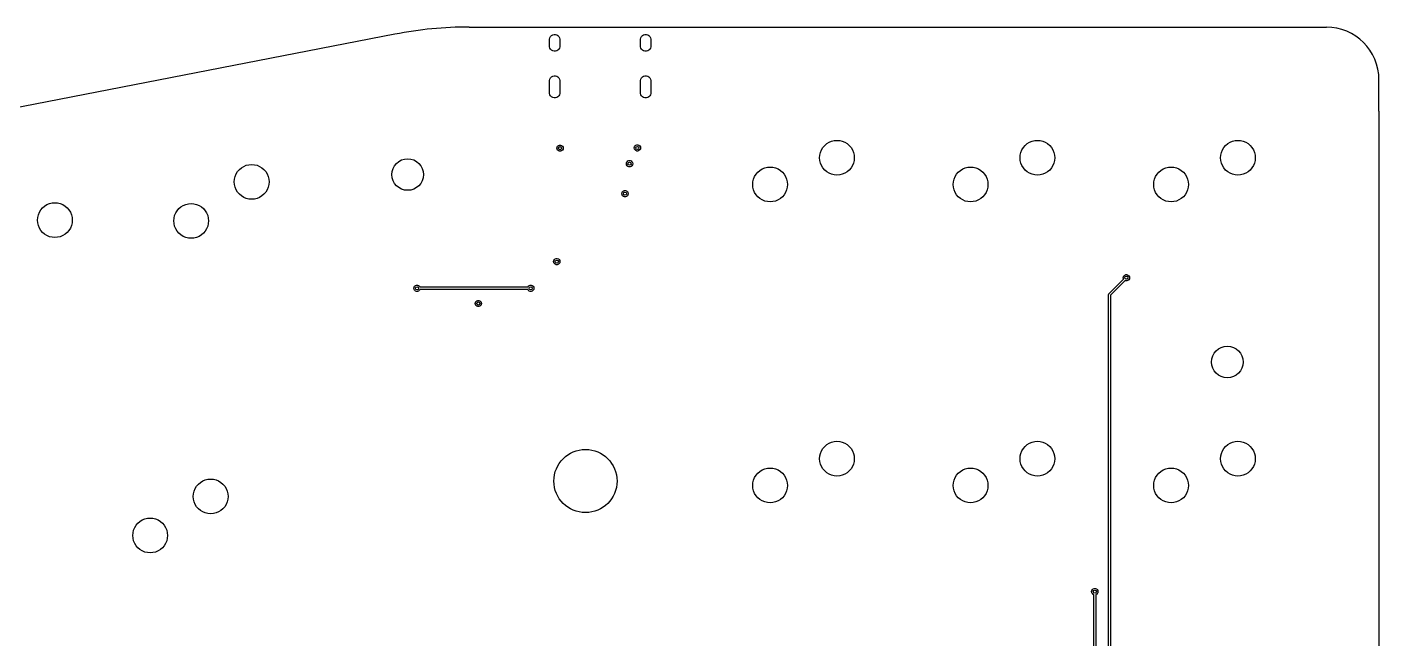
# Model space of a CAD drawing. Extents: x 101 to 518, y -308 to -134.
# Drawn here: x 389.7 to 518.2, y -191.8 to -133.7 of the extents above; entities that cross this region are included whole.
import ezdxf

# ---------------------------------------------------------------- set-up
doc = ezdxf.new("R2010")
doc.units = 0
doc.layers.add('BLACK', color=7, linetype='CONTINUOUS')

msp = doc.modelspace()

# ---------------------------------------------------------------- linework, layer by layer
at = {"layer": 'BLACK', "linetype": 'CONTINUOUS'}
for p, q in [((424.711961, -134.376322), (268.442894, -164.75692)), ((431.773007, -133.696311), (513.20974, -133.696311)), ((439.38974, -134.896311), (439.394018, -134.831048)), ((439.394018, -134.831048), (439.4278, -134.704969)), ((439.4278, -134.704969), (439.493063, -134.59193)), ((439.493063, -134.59193), (439.585359, -134.499634)), ((439.585359, -134.499634), (439.698398, -134.434371)), ((439.698398, -134.434371), (439.824477, -134.400589)), ((439.824477, -134.400589), (439.955003, -134.400589)), ((439.955003, -134.400589), (440.081082, -134.434371)), ((440.081082, -134.434371), (440.194121, -134.499634)), ((440.194121, -134.499634), (440.286417, -134.59193)), ((440.286417, -134.59193), (440.35168, -134.704969)), ((440.35168, -134.704969), (440.385462, -134.831048)), ((440.385462, -134.831048), (440.38974, -134.896311)), ((448.02974, -134.896311), (448.034018, -134.831048)), ((448.034018, -134.831048), (448.0678, -134.704969)), ((448.0678, -134.704969), (448.133063, -134.59193)), ((448.133063, -134.59193), (448.225359, -134.499634)), ((448.225359, -134.499634), (448.338398, -134.434371)), ((448.338398, -134.434371), (448.464477, -134.400589)), ((448.464477, -134.400589), (448.595003, -134.400589)), ((448.595003, -134.400589), (448.721082, -134.434371)), ((448.721082, -134.434371), (448.834121, -134.499634)), ((448.834121, -134.499634), (448.926417, -134.59193)), ((448.926417, -134.59193), (448.99168, -134.704969)), ((448.99168, -134.704969), (449.025462, -134.831048)), ((449.025462, -134.831048), (449.02974, -134.896311)), ((439.38974, -135.496311), (439.38974, -134.896311)), ((439.394018, -135.561574), (439.38974, -135.496311)), ((439.4278, -135.687653), (439.394018, -135.561574)), ((439.493063, -135.800692), (439.4278, -135.687653)), ((439.585359, -135.892988), (439.493063, -135.800692)), ((439.698398, -135.958251), (439.585359, -135.892988)), ((439.824477, -135.992033), (439.698398, -135.958251)), ((439.955003, -135.992033), (439.824477, -135.992033)), ((440.081082, -135.958251), (439.955003, -135.992033)), ((440.194121, -135.892988), (440.081082, -135.958251)), ((440.286417, -135.800692), (440.194121, -135.892988)), ((440.35168, -135.687653), (440.286417, -135.800692)), ((440.385462, -135.561574), (440.35168, -135.687653)), ((440.38974, -135.496311), (440.385462, -135.561574)), ((440.38974, -134.896311), (440.38974, -135.496311)), ((448.02974, -135.496311), (448.02974, -134.896311)), ((448.034018, -135.561574), (448.02974, -135.496311)), ((448.0678, -135.687653), (448.034018, -135.561574)), ((448.133063, -135.800692), (448.0678, -135.687653)), ((448.225359, -135.892988), (448.133063, -135.800692)), ((448.338398, -135.958251), (448.225359, -135.892988)), ((448.464477, -135.992033), (448.338398, -135.958251)), ((448.595003, -135.992033), (448.464477, -135.992033)), ((448.721082, -135.958251), (448.595003, -135.992033)), ((448.834121, -135.892988), (448.721082, -135.958251)), ((448.926417, -135.800692), (448.834121, -135.892988)), ((448.99168, -135.687653), (448.926417, -135.800692)), ((449.025462, -135.561574), (448.99168, -135.687653)), ((449.02974, -135.496311), (449.025462, -135.561574)), ((449.02974, -134.896311), (449.02974, -135.496311)), ((439.394018, -138.761048), (439.4278, -138.634969)), ((439.4278, -138.634969), (439.493063, -138.52193)), ((439.493063, -138.52193), (439.585359, -138.429634)), ((439.585359, -138.429634), (439.698398, -138.364371)), ((439.698398, -138.364371), (439.824477, -138.330589)), ((439.824477, -138.330589), (439.955003, -138.330589)), ((439.955003, -138.330589), (440.081082, -138.364371)), ((440.081082, -138.364371), (440.194121, -138.429634)), ((440.194121, -138.429634), (440.286417, -138.52193)), ((440.286417, -138.52193), (440.35168, -138.634969)), ((440.35168, -138.634969), (440.385462, -138.761048)), ((448.034018, -138.761048), (448.0678, -138.634969)), ((448.0678, -138.634969), (448.133063, -138.52193)), ((448.133063, -138.52193), (448.225359, -138.429634)), ((448.225359, -138.429634), (448.338398, -138.364371)), ((448.338398, -138.364371), (448.464477, -138.330589)), ((448.464477, -138.330589), (448.595003, -138.330589)), ((448.595003, -138.330589), (448.721082, -138.364371)), ((448.721082, -138.364371), (448.834121, -138.429634)), ((448.834121, -138.429634), (448.926417, -138.52193)), ((448.926417, -138.52193), (448.99168, -138.634969)), ((448.99168, -138.634969), (449.025462, -138.761048)), ((518.20974, -141.696311), (518.20974, -138.696311)), ((439.38974, -138.826311), (439.394018, -138.761048)), ((439.38974, -139.926311), (439.38974, -138.826311)), ((439.394018, -139.991574), (439.38974, -139.926311)), ((439.4278, -140.117653), (439.394018, -139.991574)), ((440.385462, -139.991574), (440.35168, -140.117653)), ((440.385462, -138.761048), (440.38974, -138.826311)), ((440.38974, -139.926311), (440.385462, -139.991574)), ((440.38974, -138.826311), (440.38974, -139.926311)), ((448.02974, -138.826311), (448.034018, -138.761048)), ((448.02974, -139.926311), (448.02974, -138.826311)), ((448.034018, -139.991574), (448.02974, -139.926311)), ((448.0678, -140.117653), (448.034018, -139.991574)), ((449.025462, -139.991574), (448.99168, -140.117653)), ((449.025462, -138.761048), (449.02974, -138.826311)), ((449.02974, -139.926311), (449.025462, -139.991574)), ((449.02974, -138.826311), (449.02974, -139.926311)), ((439.493063, -140.230692), (439.4278, -140.117653)), ((439.585359, -140.322988), (439.493063, -140.230692)), ((439.698398, -140.388251), (439.585359, -140.322988)), ((439.824477, -140.422033), (439.698398, -140.388251)), ((439.955003, -140.422033), (439.824477, -140.422033)), ((440.081082, -140.388251), (439.955003, -140.422033)), ((440.194121, -140.322988), (440.081082, -140.388251)), ((440.286417, -140.230692), (440.194121, -140.322988)), ((440.35168, -140.117653), (440.286417, -140.230692)), ((448.133063, -140.230692), (448.0678, -140.117653)), ((448.225359, -140.322988), (448.133063, -140.230692)), ((448.338398, -140.388251), (448.225359, -140.322988)), ((448.464477, -140.422033), (448.338398, -140.388251)), ((448.595003, -140.422033), (448.464477, -140.422033)), ((448.721082, -140.388251), (448.595003, -140.422033)), ((448.834121, -140.322988), (448.721082, -140.388251)), ((448.926417, -140.230692), (448.834121, -140.322988)), ((448.99168, -140.117653), (448.926417, -140.230692)), ((518.20974, -141.696311), (518.20974, -265.496311)), ((440.09724, -145.196311), (440.115332, -145.093705)), ((440.115332, -145.093705), (440.167427, -145.003475)), ((440.167427, -145.003475), (440.24724, -144.936503)), ((440.24724, -144.936503), (440.345146, -144.900869)), ((440.345146, -144.900869), (440.449334, -144.900869)), ((440.449334, -144.900869), (440.54724, -144.936503)), ((440.54724, -144.936503), (440.627053, -145.003475)), ((440.627053, -145.003475), (440.679148, -145.093705)), ((440.679148, -145.093705), (440.69724, -145.196311)), ((447.44724, -145.171311), (447.465332, -145.068705)), ((447.465332, -145.068705), (447.517427, -144.978475)), ((447.517427, -144.978475), (447.59724, -144.911503)), ((447.59724, -144.911503), (447.695146, -144.875869)), ((447.695146, -144.875869), (447.799334, -144.875869)), ((447.799334, -144.875869), (447.89724, -144.911503)), ((447.89724, -144.911503), (447.977053, -144.978475)), ((447.977053, -144.978475), (448.029148, -145.068705)), ((448.029148, -145.068705), (448.04724, -145.171311)), ((465.237487, -145.352469), (465.37277, -145.131707)), ((465.37277, -145.131707), (465.540922, -144.934827)), ((465.540922, -144.934827), (465.737802, -144.766675)), ((465.737802, -144.766675), (465.958564, -144.631392)), ((465.958564, -144.631392), (466.19777, -144.53231)), ((466.19777, -144.53231), (466.449531, -144.471867)), ((466.449531, -144.471867), (466.707648, -144.451553)), ((466.707648, -144.451553), (466.965765, -144.471867)), ((466.965765, -144.471867), (467.217526, -144.53231)), ((467.217526, -144.53231), (467.456732, -144.631392)), ((467.456732, -144.631392), (467.677494, -144.766675)), ((467.677494, -144.766675), (467.874374, -144.934827)), ((467.874374, -144.934827), (468.042526, -145.131707)), ((468.042526, -145.131707), (468.177809, -145.352469)), ((484.287487, -145.352469), (484.42277, -145.131707)), ((484.42277, -145.131707), (484.590922, -144.934827)), ((484.590922, -144.934827), (484.787802, -144.766675)), ((484.787802, -144.766675), (485.008564, -144.631392)), ((485.008564, -144.631392), (485.24777, -144.53231)), ((485.24777, -144.53231), (485.499531, -144.471867)), ((485.499531, -144.471867), (485.757648, -144.451553)), ((485.757648, -144.451553), (486.015765, -144.471867)), ((486.015765, -144.471867), (486.267526, -144.53231)), ((486.267526, -144.53231), (486.506732, -144.631392)), ((486.506732, -144.631392), (486.727494, -144.766675)), ((486.727494, -144.766675), (486.924374, -144.934827)), ((486.924374, -144.934827), (487.092526, -145.131707)), ((487.092526, -145.131707), (487.227809, -145.352469)), ((503.337487, -145.352469), (503.47277, -145.131707)), ((503.47277, -145.131707), (503.640922, -144.934827)), ((503.640922, -144.934827), (503.837802, -144.766675)), ((503.837802, -144.766675), (504.058564, -144.631392)), ((504.058564, -144.631392), (504.29777, -144.53231)), ((504.29777, -144.53231), (504.549531, -144.471867)), ((504.549531, -144.471867), (504.807648, -144.451553)), ((504.807648, -144.451553), (505.065765, -144.471867)), ((505.065765, -144.471867), (505.317526, -144.53231)), ((505.317526, -144.53231), (505.556732, -144.631392)), ((505.556732, -144.631392), (505.777494, -144.766675)), ((505.777494, -144.766675), (505.974374, -144.934827)), ((505.974374, -144.934827), (506.142526, -145.131707)), ((506.142526, -145.131707), (506.277809, -145.352469)), ((440.115332, -145.298917), (440.09724, -145.196311)), ((440.167427, -145.389147), (440.115332, -145.298917)), ((440.24724, -145.456119), (440.167427, -145.389147)), ((440.345146, -145.491753), (440.24724, -145.456119)), ((440.449334, -145.491753), (440.345146, -145.491753)), ((440.54724, -145.456119), (440.449334, -145.491753)), ((440.627053, -145.389147), (440.54724, -145.456119)), ((440.679148, -145.298917), (440.627053, -145.389147)), ((440.69724, -145.196311), (440.679148, -145.298917)), ((446.767427, -146.478475), (446.84724, -146.411503)), ((446.84724, -146.411503), (446.945146, -146.375869)), ((446.945146, -146.375869), (447.049334, -146.375869)), ((447.049334, -146.375869), (447.14724, -146.411503)), ((447.14724, -146.411503), (447.227053, -146.478475)), ((447.465332, -145.273917), (447.44724, -145.171311)), ((447.517427, -145.364147), (447.465332, -145.273917)), ((447.59724, -145.431119), (447.517427, -145.364147)), ((447.695146, -145.466753), (447.59724, -145.431119)), ((447.799334, -145.466753), (447.695146, -145.466753)), ((447.89724, -145.431119), (447.799334, -145.466753)), ((447.977053, -145.364147), (447.89724, -145.431119)), ((448.029148, -145.273917), (447.977053, -145.364147)), ((448.04724, -145.171311), (448.029148, -145.273917)), ((465.057648, -146.101553), (465.077962, -145.843436)), ((465.077962, -146.35967), (465.057648, -146.101553)), ((465.077962, -145.843436), (465.138405, -145.591675)), ((465.138405, -146.611431), (465.077962, -146.35967)), ((465.138405, -145.591675), (465.237487, -145.352469)), ((468.177809, -145.352469), (468.276891, -145.591675)), ((468.276891, -145.591675), (468.337334, -145.843436)), ((468.337334, -146.35967), (468.276891, -146.611431)), ((468.337334, -145.843436), (468.357648, -146.101553)), ((468.357648, -146.101553), (468.337334, -146.35967)), ((484.107648, -146.101553), (484.127962, -145.843436)), ((484.127962, -146.35967), (484.107648, -146.101553)), ((484.127962, -145.843436), (484.188405, -145.591675)), ((484.188405, -146.611431), (484.127962, -146.35967)), ((484.188405, -145.591675), (484.287487, -145.352469)), ((487.227809, -145.352469), (487.326891, -145.591675)), ((487.326891, -145.591675), (487.387334, -145.843436)), ((487.387334, -146.35967), (487.326891, -146.611431)), ((487.387334, -145.843436), (487.407648, -146.101553)), ((487.407648, -146.101553), (487.387334, -146.35967)), ((503.157648, -146.101553), (503.177962, -145.843436)), ((503.177962, -146.35967), (503.157648, -146.101553)), ((503.177962, -145.843436), (503.238405, -145.591675)), ((503.238405, -146.611431), (503.177962, -146.35967)), ((503.238405, -145.591675), (503.337487, -145.352469)), ((506.277809, -145.352469), (506.376891, -145.591675)), ((506.376891, -145.591675), (506.437334, -145.843436)), ((506.437334, -146.35967), (506.376891, -146.611431)), ((506.437334, -145.843436), (506.457648, -146.101553)), ((506.457648, -146.101553), (506.437334, -146.35967)), ((409.52361, -147.882897), (409.622692, -147.643691)), ((409.622692, -147.643691), (409.757975, -147.422929)), ((409.757975, -147.422929), (409.926127, -147.226049)), ((409.926127, -147.226049), (410.123007, -147.057897)), ((410.123007, -147.057897), (410.343769, -146.922614)), ((410.343769, -146.922614), (410.582975, -146.823532)), ((410.582975, -146.823532), (410.834736, -146.763089)), ((410.834736, -146.763089), (411.092853, -146.742775)), ((411.092853, -146.742775), (411.35097, -146.763089)), ((411.35097, -146.763089), (411.602731, -146.823532)), ((411.602731, -146.823532), (411.841937, -146.922614)), ((411.841937, -146.922614), (412.062699, -147.057897)), ((412.062699, -147.057897), (412.259579, -147.226049)), ((412.259579, -147.226049), (412.427731, -147.422929)), ((412.427731, -147.422929), (412.563014, -147.643691)), ((412.563014, -147.643691), (412.662096, -147.882897)), ((446.69724, -146.671311), (446.715332, -146.568705)), ((446.715332, -146.773917), (446.69724, -146.671311)), ((446.715332, -146.568705), (446.767427, -146.478475)), ((446.767427, -146.864147), (446.715332, -146.773917)), ((446.84724, -146.931119), (446.767427, -146.864147)), ((446.945146, -146.966753), (446.84724, -146.931119)), ((447.049334, -146.966753), (446.945146, -146.966753)), ((447.14724, -146.931119), (447.049334, -146.966753)), ((447.227053, -146.864147), (447.14724, -146.931119)), ((447.227053, -146.478475), (447.279148, -146.568705)), ((447.279148, -146.773917), (447.227053, -146.864147)), ((447.279148, -146.568705), (447.29724, -146.671311)), ((447.29724, -146.671311), (447.279148, -146.773917)), ((458.887487, -147.892469), (459.02277, -147.671707)), ((459.02277, -147.671707), (459.190922, -147.474827)), ((459.190922, -147.474827), (459.387802, -147.306675)), ((459.387802, -147.306675), (459.608564, -147.171392)), ((459.608564, -147.171392), (459.84777, -147.07231)), ((459.84777, -147.07231), (460.099531, -147.011867)), ((460.099531, -147.011867), (460.357648, -146.991553)), ((460.357648, -146.991553), (460.615765, -147.011867)), ((460.615765, -147.011867), (460.867526, -147.07231)), ((460.867526, -147.07231), (461.106732, -147.171392)), ((461.106732, -147.171392), (461.327494, -147.306675)), ((461.327494, -147.306675), (461.524374, -147.474827)), ((461.524374, -147.474827), (461.692526, -147.671707)), ((461.692526, -147.671707), (461.827809, -147.892469)), ((465.237487, -146.850637), (465.138405, -146.611431)), ((465.37277, -147.071399), (465.237487, -146.850637)), ((465.540922, -147.268279), (465.37277, -147.071399)), ((465.737802, -147.436431), (465.540922, -147.268279)), ((465.958564, -147.571714), (465.737802, -147.436431)), ((466.19777, -147.670796), (465.958564, -147.571714)), ((466.449531, -147.731239), (466.19777, -147.670796)), ((467.217526, -147.670796), (466.965765, -147.731239)), ((467.456732, -147.571714), (467.217526, -147.670796)), ((467.677494, -147.436431), (467.456732, -147.571714)), ((467.874374, -147.268279), (467.677494, -147.436431)), ((468.042526, -147.071399), (467.874374, -147.268279)), ((468.177809, -146.850637), (468.042526, -147.071399)), ((468.276891, -146.611431), (468.177809, -146.850637)), ((477.937487, -147.892469), (478.07277, -147.671707)), ((478.07277, -147.671707), (478.240922, -147.474827)), ((478.240922, -147.474827), (478.437802, -147.306675)), ((478.437802, -147.306675), (478.658564, -147.171392)), ((478.658564, -147.171392), (478.89777, -147.07231)), ((478.89777, -147.07231), (479.149531, -147.011867)), ((479.149531, -147.011867), (479.407648, -146.991553)), ((479.407648, -146.991553), (479.665765, -147.011867)), ((479.665765, -147.011867), (479.917526, -147.07231)), ((479.917526, -147.07231), (480.156732, -147.171392)), ((480.156732, -147.171392), (480.377494, -147.306675)), ((480.377494, -147.306675), (480.574374, -147.474827)), ((480.574374, -147.474827), (480.742526, -147.671707)), ((480.742526, -147.671707), (480.877809, -147.892469)), ((484.287487, -146.850637), (484.188405, -146.611431)), ((484.42277, -147.071399), (484.287487, -146.850637)), ((484.590922, -147.268279), (484.42277, -147.071399)), ((484.787802, -147.436431), (484.590922, -147.268279)), ((485.008564, -147.571714), (484.787802, -147.436431)), ((485.24777, -147.670796), (485.008564, -147.571714)), ((485.499531, -147.731239), (485.24777, -147.670796)), ((486.267526, -147.670796), (486.015765, -147.731239)), ((486.506732, -147.571714), (486.267526, -147.670796)), ((486.727494, -147.436431), (486.506732, -147.571714)), ((486.924374, -147.268279), (486.727494, -147.436431)), ((487.092526, -147.071399), (486.924374, -147.268279)), ((487.227809, -146.850637), (487.092526, -147.071399)), ((487.326891, -146.611431), (487.227809, -146.850637)), ((496.987487, -147.892469), (497.12277, -147.671707)), ((497.12277, -147.671707), (497.290922, -147.474827)), ((497.290922, -147.474827), (497.487802, -147.306675)), ((497.487802, -147.306675), (497.708564, -147.171392)), ((497.708564, -147.171392), (497.94777, -147.07231)), ((497.94777, -147.07231), (498.199531, -147.011867)), ((498.199531, -147.011867), (498.457648, -146.991553)), ((498.457648, -146.991553), (498.715765, -147.011867)), ((498.715765, -147.011867), (498.967526, -147.07231)), ((498.967526, -147.07231), (499.206732, -147.171392)), ((499.206732, -147.171392), (499.427494, -147.306675)), ((499.427494, -147.306675), (499.624374, -147.474827)), ((499.624374, -147.474827), (499.792526, -147.671707)), ((499.792526, -147.671707), (499.927809, -147.892469)), ((503.337487, -146.850637), (503.238405, -146.611431)), ((503.47277, -147.071399), (503.337487, -146.850637)), ((503.640922, -147.268279), (503.47277, -147.071399)), ((503.837802, -147.436431), (503.640922, -147.268279)), ((504.058564, -147.571714), (503.837802, -147.436431)), ((504.29777, -147.670796), (504.058564, -147.571714)), ((504.549531, -147.731239), (504.29777, -147.670796)), ((505.317526, -147.670796), (505.065765, -147.731239)), ((505.556732, -147.571714), (505.317526, -147.670796)), ((505.777494, -147.436431), (505.556732, -147.571714)), ((505.974374, -147.268279), (505.777494, -147.436431)), ((506.142526, -147.071399), (505.974374, -147.268279)), ((506.277809, -146.850637), (506.142526, -147.071399)), ((506.376891, -146.611431), (506.277809, -146.850637)), ((409.442853, -148.392775), (409.463167, -148.134658)), ((409.463167, -148.650892), (409.442853, -148.392775)), ((409.463167, -148.134658), (409.52361, -147.882897)), ((409.52361, -148.902653), (409.463167, -148.650892)), ((409.622692, -149.141859), (409.52361, -148.902653)), ((412.662096, -148.902653), (412.563014, -149.141859)), ((412.662096, -147.882897), (412.722539, -148.134658)), ((412.722539, -148.650892), (412.662096, -148.902653)), ((412.722539, -148.134658), (412.742853, -148.392775)), ((412.742853, -148.392775), (412.722539, -148.650892)), ((458.707648, -148.641553), (458.727962, -148.383436)), ((458.727962, -148.89967), (458.707648, -148.641553)), ((458.727962, -148.383436), (458.788405, -148.131675)), ((458.788405, -149.151431), (458.727962, -148.89967)), ((458.788405, -148.131675), (458.887487, -147.892469)), ((461.827809, -147.892469), (461.926891, -148.131675)), ((461.926891, -148.131675), (461.987334, -148.383436)), ((461.987334, -148.89967), (461.926891, -149.151431)), ((461.987334, -148.383436), (462.007648, -148.641553)), ((462.007648, -148.641553), (461.987334, -148.89967)), ((466.707648, -147.751553), (466.449531, -147.731239)), ((466.965765, -147.731239), (466.707648, -147.751553)), ((477.757648, -148.641553), (477.777962, -148.383436)), ((477.777962, -148.89967), (477.757648, -148.641553)), ((477.777962, -148.383436), (477.838405, -148.131675)), ((477.838405, -149.151431), (477.777962, -148.89967)), ((477.838405, -148.131675), (477.937487, -147.892469)), ((480.877809, -147.892469), (480.976891, -148.131675)), ((480.976891, -148.131675), (481.037334, -148.383436)), ((481.037334, -148.89967), (480.976891, -149.151431)), ((481.037334, -148.383436), (481.057648, -148.641553)), ((481.057648, -148.641553), (481.037334, -148.89967)), ((485.757648, -147.751553), (485.499531, -147.731239)), ((486.015765, -147.731239), (485.757648, -147.751553)), ((496.807648, -148.641553), (496.827962, -148.383436)), ((496.827962, -148.89967), (496.807648, -148.641553)), ((496.827962, -148.383436), (496.888405, -148.131675)), ((496.888405, -149.151431), (496.827962, -148.89967)), ((496.888405, -148.131675), (496.987487, -147.892469)), ((499.927809, -147.892469), (500.026891, -148.131675)), ((500.026891, -148.131675), (500.087334, -148.383436)), ((500.087334, -148.89967), (500.026891, -149.151431)), ((500.087334, -148.383436), (500.107648, -148.641553)), ((500.107648, -148.641553), (500.087334, -148.89967)), ((504.807648, -147.751553), (504.549531, -147.731239)), ((505.065765, -147.731239), (504.807648, -147.751553)), ((409.757975, -149.362621), (409.622692, -149.141859)), ((409.926127, -149.559501), (409.757975, -149.362621)), ((410.123007, -149.727653), (409.926127, -149.559501)), ((410.343769, -149.862936), (410.123007, -149.727653)), ((410.582975, -149.962018), (410.343769, -149.862936)), ((410.834736, -150.022461), (410.582975, -149.962018)), ((411.092853, -150.042775), (410.834736, -150.022461)), ((411.35097, -150.022461), (411.092853, -150.042775)), ((411.602731, -149.962018), (411.35097, -150.022461)), ((411.841937, -149.862936), (411.602731, -149.962018)), ((412.062699, -149.727653), (411.841937, -149.862936)), ((412.259579, -149.559501), (412.062699, -149.727653)), ((412.427731, -149.362621), (412.259579, -149.559501)), ((412.563014, -149.141859), (412.427731, -149.362621)), ((446.266006, -149.514774), (446.284098, -149.412168)), ((446.284098, -149.61738), (446.266006, -149.514774)), ((446.284098, -149.412168), (446.336193, -149.321938)), ((446.336193, -149.70761), (446.284098, -149.61738)), ((446.336193, -149.321938), (446.416006, -149.254966)), ((446.416006, -149.774582), (446.336193, -149.70761)), ((446.416006, -149.254966), (446.513912, -149.219332)), ((446.513912, -149.810216), (446.416006, -149.774582)), ((446.513912, -149.219332), (446.6181, -149.219332)), ((446.6181, -149.810216), (446.513912, -149.810216)), ((446.6181, -149.219332), (446.716006, -149.254966)), ((446.716006, -149.774582), (446.6181, -149.810216)), ((446.716006, -149.254966), (446.795819, -149.321938)), ((446.795819, -149.70761), (446.716006, -149.774582)), ((446.795819, -149.321938), (446.847914, -149.412168)), ((446.847914, -149.61738), (446.795819, -149.70761)), ((446.847914, -149.412168), (446.866006, -149.514774)), ((446.866006, -149.514774), (446.847914, -149.61738)), ((458.887487, -149.390637), (458.788405, -149.151431)), ((459.02277, -149.611399), (458.887487, -149.390637)), ((459.190922, -149.808279), (459.02277, -149.611399)), ((459.387802, -149.976431), (459.190922, -149.808279)), ((459.608564, -150.111714), (459.387802, -149.976431)), ((459.84777, -150.210796), (459.608564, -150.111714)), ((460.099531, -150.271239), (459.84777, -150.210796)), ((460.357648, -150.291553), (460.099531, -150.271239)), ((460.615765, -150.271239), (460.357648, -150.291553)), ((460.867526, -150.210796), (460.615765, -150.271239)), ((461.106732, -150.111714), (460.867526, -150.210796)), ((461.327494, -149.976431), (461.106732, -150.111714)), ((461.524374, -149.808279), (461.327494, -149.976431)), ((461.692526, -149.611399), (461.524374, -149.808279)), ((461.827809, -149.390637), (461.692526, -149.611399)), ((461.926891, -149.151431), (461.827809, -149.390637)), ((477.937487, -149.390637), (477.838405, -149.151431)), ((478.07277, -149.611399), (477.937487, -149.390637)), ((478.240922, -149.808279), (478.07277, -149.611399)), ((478.437802, -149.976431), (478.240922, -149.808279)), ((478.658564, -150.111714), (478.437802, -149.976431)), ((478.89777, -150.210796), (478.658564, -150.111714)), ((479.149531, -150.271239), (478.89777, -150.210796)), ((479.407648, -150.291553), (479.149531, -150.271239)), ((479.665765, -150.271239), (479.407648, -150.291553)), ((479.917526, -150.210796), (479.665765, -150.271239)), ((480.156732, -150.111714), (479.917526, -150.210796)), ((480.377494, -149.976431), (480.156732, -150.111714)), ((480.574374, -149.808279), (480.377494, -149.976431)), ((480.742526, -149.611399), (480.574374, -149.808279)), ((480.877809, -149.390637), (480.742526, -149.611399)), ((480.976891, -149.151431), (480.877809, -149.390637)), ((496.987487, -149.390637), (496.888405, -149.151431)), ((497.12277, -149.611399), (496.987487, -149.390637)), ((497.290922, -149.808279), (497.12277, -149.611399)), ((497.487802, -149.976431), (497.290922, -149.808279)), ((497.708564, -150.111714), (497.487802, -149.976431)), ((497.94777, -150.210796), (497.708564, -150.111714)), ((498.199531, -150.271239), (497.94777, -150.210796)), ((498.457648, -150.291553), (498.199531, -150.271239)), ((498.715765, -150.271239), (498.457648, -150.291553)), ((498.967526, -150.210796), (498.715765, -150.271239)), ((499.206732, -150.111714), (498.967526, -150.210796)), ((499.427494, -149.976431), (499.206732, -150.111714)), ((499.624374, -149.808279), (499.427494, -149.976431)), ((499.792526, -149.611399), (499.624374, -149.808279)), ((499.927809, -149.390637), (499.792526, -149.611399)), ((500.026891, -149.151431), (499.927809, -149.390637)), ((390.76317, -151.769569), (390.823613, -151.517808)), ((390.823613, -151.517808), (390.922695, -151.278602)), ((390.922695, -151.278602), (391.057978, -151.05784)), ((391.057978, -151.05784), (391.22613, -150.86096)), ((391.22613, -150.86096), (391.42301, -150.692808)), ((391.42301, -150.692808), (391.643772, -150.557525)), ((391.643772, -150.557525), (391.882978, -150.458443)), ((391.882978, -150.458443), (392.134739, -150.398)), ((392.134739, -150.398), (392.392856, -150.377686)), ((392.392856, -150.377686), (392.650973, -150.398)), ((392.650973, -150.398), (392.902734, -150.458443)), ((392.902734, -150.458443), (393.14194, -150.557525)), ((393.14194, -150.557525), (393.362702, -150.692808)), ((393.362702, -150.692808), (393.559582, -150.86096)), ((393.559582, -150.86096), (393.727734, -151.05784)), ((393.727734, -151.05784), (393.863017, -151.278602)), ((393.863017, -151.278602), (393.962099, -151.517808)), ((393.962099, -151.517808), (394.022542, -151.769569)), ((403.774933, -151.587867), (403.874015, -151.348661)), ((403.874015, -151.348661), (404.009298, -151.127899)), ((404.009298, -151.127899), (404.17745, -150.931019)), ((404.17745, -150.931019), (404.37433, -150.762867)), ((404.37433, -150.762867), (404.595092, -150.627584)), ((404.595092, -150.627584), (404.834298, -150.528502)), ((404.834298, -150.528502), (405.086059, -150.468059)), ((405.086059, -150.468059), (405.344176, -150.447745)), ((405.344176, -150.447745), (405.602293, -150.468059)), ((405.602293, -150.468059), (405.854054, -150.528502)), ((405.854054, -150.528502), (406.09326, -150.627584)), ((406.09326, -150.627584), (406.314022, -150.762867)), ((406.314022, -150.762867), (406.510902, -150.931019)), ((406.510902, -150.931019), (406.679054, -151.127899)), ((406.679054, -151.127899), (406.814337, -151.348661)), ((406.814337, -151.348661), (406.913419, -151.587867)), ((390.742856, -152.027686), (390.76317, -151.769569)), ((390.76317, -152.285803), (390.742856, -152.027686)), ((390.823613, -152.537564), (390.76317, -152.285803)), ((390.922695, -152.77677), (390.823613, -152.537564)), ((391.057978, -152.997532), (390.922695, -152.77677)), ((393.863017, -152.77677), (393.727734, -152.997532)), ((393.962099, -152.537564), (393.863017, -152.77677)), ((394.022542, -152.285803), (393.962099, -152.537564)), ((394.022542, -151.769569), (394.042856, -152.027686)), ((394.042856, -152.027686), (394.022542, -152.285803)), ((403.694176, -152.097745), (403.71449, -151.839628)), ((403.71449, -152.355862), (403.694176, -152.097745)), ((403.71449, -151.839628), (403.774933, -151.587867)), ((403.774933, -152.607623), (403.71449, -152.355862)), ((403.874015, -152.846829), (403.774933, -152.607623)), ((404.009298, -153.067591), (403.874015, -152.846829)), ((406.814337, -152.846829), (406.679054, -153.067591)), ((406.913419, -152.607623), (406.814337, -152.846829)), ((406.913419, -151.587867), (406.973862, -151.839628)), ((406.973862, -152.355862), (406.913419, -152.607623)), ((406.973862, -151.839628), (406.994176, -152.097745)), ((406.994176, -152.097745), (406.973862, -152.355862)), ((391.22613, -153.194412), (391.057978, -152.997532)), ((391.42301, -153.362564), (391.22613, -153.194412)), ((391.643772, -153.497847), (391.42301, -153.362564)), ((391.882978, -153.596929), (391.643772, -153.497847)), ((392.134739, -153.657372), (391.882978, -153.596929)), ((392.392856, -153.677686), (392.134739, -153.657372)), ((392.650973, -153.657372), (392.392856, -153.677686)), ((392.902734, -153.596929), (392.650973, -153.657372)), ((393.14194, -153.497847), (392.902734, -153.596929)), ((393.362702, -153.362564), (393.14194, -153.497847)), ((393.559582, -153.194412), (393.362702, -153.362564)), ((393.727734, -152.997532), (393.559582, -153.194412)), ((404.17745, -153.264471), (404.009298, -153.067591)), ((404.37433, -153.432623), (404.17745, -153.264471)), ((404.595092, -153.567906), (404.37433, -153.432623)), ((404.834298, -153.666988), (404.595092, -153.567906)), ((405.086059, -153.727431), (404.834298, -153.666988)), ((405.344176, -153.747745), (405.086059, -153.727431)), ((405.602293, -153.727431), (405.344176, -153.747745)), ((405.854054, -153.666988), (405.602293, -153.727431)), ((406.09326, -153.567906), (405.854054, -153.666988)), ((406.314022, -153.432623), (406.09326, -153.567906)), ((406.510902, -153.264471), (406.314022, -153.432623)), ((406.679054, -153.067591), (406.510902, -153.264471)), ((439.78474, -155.962362), (439.802832, -155.859756)), ((439.802832, -156.064968), (439.78474, -155.962362)), ((439.802832, -155.859756), (439.854927, -155.769526)), ((439.854927, -156.155198), (439.802832, -156.064968)), ((439.854927, -155.769526), (439.93474, -155.702554)), ((439.93474, -156.22217), (439.854927, -156.155198)), ((439.93474, -155.702554), (440.032646, -155.66692)), ((440.032646, -156.257804), (439.93474, -156.22217)), ((440.032646, -155.66692), (440.136834, -155.66692)), ((440.136834, -156.257804), (440.032646, -156.257804)), ((440.136834, -155.66692), (440.23474, -155.702554)), ((440.23474, -156.22217), (440.136834, -156.257804)), ((440.23474, -155.702554), (440.314553, -155.769526)), ((440.314553, -156.155198), (440.23474, -156.22217)), ((440.314553, -155.769526), (440.366648, -155.859756)), ((440.366648, -156.064968), (440.314553, -156.155198)), ((440.366648, -155.859756), (440.38474, -155.962362)), ((440.38474, -155.962362), (440.366648, -156.064968)), ((492.539029, -159.0256), (493.941697, -157.622932)), ((494.082917, -157.764554), (492.70974, -159.137732)), ((493.90974, -157.496311), (493.927832, -157.393705)), ((493.927832, -157.598917), (493.90974, -157.496311)), ((493.927832, -157.393705), (493.979927, -157.303475)), ((493.941697, -157.622932), (493.927832, -157.598917)), ((493.979927, -157.303475), (494.05974, -157.236503)), ((494.05974, -157.236503), (494.157646, -157.200869)), ((494.157646, -157.791753), (494.082917, -157.764554)), ((494.157646, -157.200869), (494.261834, -157.200869)), ((494.261834, -157.791753), (494.157646, -157.791753)), ((494.261834, -157.200869), (494.35974, -157.236503)), ((494.35974, -157.756119), (494.261834, -157.791753)), ((494.35974, -157.236503), (494.439553, -157.303475)), ((494.439553, -157.689147), (494.35974, -157.756119)), ((494.439553, -157.303475), (494.491648, -157.393705)), ((494.491648, -157.598917), (494.439553, -157.689147)), ((494.491648, -157.393705), (494.50974, -157.496311)), ((494.50974, -157.496311), (494.491648, -157.598917)), ((426.50974, -158.496311), (426.527832, -158.393705)), ((426.527832, -158.598917), (426.50974, -158.496311)), ((426.527832, -158.393705), (426.579927, -158.303475)), ((426.579927, -158.689147), (426.527832, -158.598917)), ((426.579927, -158.303475), (426.65974, -158.236503)), ((426.65974, -158.756119), (426.579927, -158.689147)), ((426.65974, -158.236503), (426.757646, -158.200869)), ((426.757646, -158.791753), (426.65974, -158.756119)), ((426.757646, -158.200869), (426.861834, -158.200869)), ((426.861834, -158.791753), (426.757646, -158.791753)), ((426.861834, -158.200869), (426.95974, -158.236503)), ((426.95974, -158.756119), (426.861834, -158.791753)), ((426.95974, -158.236503), (427.039553, -158.303475)), ((427.039553, -158.689147), (426.95974, -158.756119)), ((427.039553, -158.303475), (427.078719, -158.371311)), ((427.078719, -158.621311), (427.039553, -158.689147)), ((427.078719, -158.371311), (437.340761, -158.371311)), ((437.340761, -158.621311), (427.078719, -158.621311)), ((437.340761, -158.371311), (437.379927, -158.303475)), ((437.379927, -158.689147), (437.340761, -158.621311)), ((437.379927, -158.303475), (437.45974, -158.236503)), ((437.45974, -158.756119), (437.379927, -158.689147)), ((437.45974, -158.236503), (437.557646, -158.200869)), ((437.557646, -158.791753), (437.45974, -158.756119)), ((437.557646, -158.200869), (437.661834, -158.200869)), ((437.661834, -158.791753), (437.557646, -158.791753)), ((437.661834, -158.200869), (437.75974, -158.236503)), ((437.75974, -158.756119), (437.661834, -158.791753)), ((437.75974, -158.236503), (437.839553, -158.303475)), ((437.839553, -158.689147), (437.75974, -158.756119)), ((437.839553, -158.303475), (437.891648, -158.393705)), ((437.891648, -158.598917), (437.839553, -158.689147)), ((437.891648, -158.393705), (437.90974, -158.496311)), ((437.90974, -158.496311), (437.891648, -158.598917)), ((492.50974, -159.096311), (492.511661, -159.076802)), ((492.50974, -215.454889), (492.50974, -159.096311)), ((492.511661, -159.076802), (492.526593, -159.040754)), ((492.526593, -159.040754), (492.539029, -159.0256)), ((492.70974, -159.137732), (492.70974, -215.496311)), ((432.328506, -159.939774), (432.346598, -159.837168)), ((432.346598, -160.04238), (432.328506, -159.939774)), ((432.346598, -159.837168), (432.398693, -159.746938)), ((432.398693, -160.13261), (432.346598, -160.04238)), ((432.398693, -159.746938), (432.478506, -159.679966)), ((432.478506, -160.199582), (432.398693, -160.13261)), ((432.478506, -159.679966), (432.576412, -159.644332)), ((432.576412, -160.235216), (432.478506, -160.199582)), ((432.576412, -159.644332), (432.6806, -159.644332)), ((432.6806, -160.235216), (432.576412, -160.235216)), ((432.6806, -159.644332), (432.778506, -159.679966)), ((432.778506, -160.199582), (432.6806, -160.235216)), ((432.778506, -159.679966), (432.858319, -159.746938)), ((432.858319, -160.13261), (432.778506, -160.199582)), ((432.858319, -159.746938), (432.910414, -159.837168)), ((432.910414, -160.04238), (432.858319, -160.13261)), ((432.910414, -159.837168), (432.928506, -159.939774)), ((432.928506, -159.939774), (432.910414, -160.04238)), ((465.540922, -173.509827), (465.737802, -173.341675)), ((465.737802, -173.341675), (465.958564, -173.206392)), ((465.958564, -173.206392), (466.19777, -173.10731)), ((466.19777, -173.10731), (466.449531, -173.046867)), ((466.449531, -173.046867), (466.707648, -173.026553)), ((466.707648, -173.026553), (466.965765, -173.046867)), ((466.965765, -173.046867), (467.217526, -173.10731)), ((467.217526, -173.10731), (467.456732, -173.206392)), ((467.456732, -173.206392), (467.677494, -173.341675)), ((467.677494, -173.341675), (467.874374, -173.509827)), ((484.590922, -173.509827), (484.787802, -173.341675)), ((484.787802, -173.341675), (485.008564, -173.206392)), ((485.008564, -173.206392), (485.24777, -173.10731)), ((485.24777, -173.10731), (485.499531, -173.046867)), ((485.499531, -173.046867), (485.757648, -173.026553)), ((485.757648, -173.026553), (486.015765, -173.046867)), ((486.015765, -173.046867), (486.267526, -173.10731)), ((486.267526, -173.10731), (486.506732, -173.206392)), ((486.506732, -173.206392), (486.727494, -173.341675)), ((486.727494, -173.341675), (486.924374, -173.509827)), ((503.640922, -173.509827), (503.837802, -173.341675)), ((503.837802, -173.341675), (504.058564, -173.206392)), ((504.058564, -173.206392), (504.29777, -173.10731)), ((504.29777, -173.10731), (504.549531, -173.046867)), ((504.549531, -173.046867), (504.807648, -173.026553)), ((504.807648, -173.026553), (505.065765, -173.046867)), ((505.065765, -173.046867), (505.317526, -173.10731)), ((505.317526, -173.10731), (505.556732, -173.206392)), ((505.556732, -173.206392), (505.777494, -173.341675)), ((505.777494, -173.341675), (505.974374, -173.509827)), ((465.057648, -174.676553), (465.077962, -174.418436)), ((465.077962, -174.93467), (465.057648, -174.676553)), ((465.077962, -174.418436), (465.138405, -174.166675)), ((465.138405, -174.166675), (465.237487, -173.927469)), ((465.237487, -173.927469), (465.37277, -173.706707)), ((465.37277, -173.706707), (465.540922, -173.509827)), ((467.874374, -173.509827), (468.042526, -173.706707)), ((468.042526, -173.706707), (468.177809, -173.927469)), ((468.177809, -173.927469), (468.276891, -174.166675)), ((468.276891, -174.166675), (468.337334, -174.418436)), ((468.337334, -174.418436), (468.357648, -174.676553)), ((468.357648, -174.676553), (468.337334, -174.93467)), ((484.107648, -174.676553), (484.127962, -174.418436)), ((484.127962, -174.93467), (484.107648, -174.676553)), ((484.127962, -174.418436), (484.188405, -174.166675)), ((484.188405, -174.166675), (484.287487, -173.927469)), ((484.287487, -173.927469), (484.42277, -173.706707)), ((484.42277, -173.706707), (484.590922, -173.509827)), ((486.924374, -173.509827), (487.092526, -173.706707)), ((487.092526, -173.706707), (487.227809, -173.927469)), ((487.227809, -173.927469), (487.326891, -174.166675)), ((487.326891, -174.166675), (487.387334, -174.418436)), ((487.387334, -174.418436), (487.407648, -174.676553)), ((487.407648, -174.676553), (487.387334, -174.93467)), ((503.157648, -174.676553), (503.177962, -174.418436)), ((503.177962, -174.93467), (503.157648, -174.676553)), ((503.177962, -174.418436), (503.238405, -174.166675)), ((503.238405, -174.166675), (503.337487, -173.927469)), ((503.337487, -173.927469), (503.47277, -173.706707)), ((503.47277, -173.706707), (503.640922, -173.509827)), ((505.974374, -173.509827), (506.142526, -173.706707)), ((506.142526, -173.706707), (506.277809, -173.927469)), ((506.277809, -173.927469), (506.376891, -174.166675)), ((506.376891, -174.166675), (506.437334, -174.418436)), ((506.437334, -174.418436), (506.457648, -174.676553)), ((506.457648, -174.676553), (506.437334, -174.93467)), ((459.190922, -176.049827), (459.387802, -175.881675)), ((459.387802, -175.881675), (459.608564, -175.746392)), ((459.608564, -175.746392), (459.84777, -175.64731)), ((459.84777, -175.64731), (460.099531, -175.586867)), ((460.099531, -175.586867), (460.357648, -175.566553)), ((460.357648, -175.566553), (460.615765, -175.586867)), ((460.615765, -175.586867), (460.867526, -175.64731)), ((460.867526, -175.64731), (461.106732, -175.746392)), ((461.106732, -175.746392), (461.327494, -175.881675)), ((461.327494, -175.881675), (461.524374, -176.049827)), ((465.138405, -175.186431), (465.077962, -174.93467)), ((465.237487, -175.425637), (465.138405, -175.186431)), ((465.37277, -175.646399), (465.237487, -175.425637)), ((465.540922, -175.843279), (465.37277, -175.646399)), ((465.737802, -176.011431), (465.540922, -175.843279)), ((467.874374, -175.843279), (467.677494, -176.011431)), ((468.042526, -175.646399), (467.874374, -175.843279)), ((468.177809, -175.425637), (468.042526, -175.646399)), ((468.276891, -175.186431), (468.177809, -175.425637)), ((468.337334, -174.93467), (468.276891, -175.186431)), ((478.240922, -176.049827), (478.437802, -175.881675)), ((478.437802, -175.881675), (478.658564, -175.746392)), ((478.658564, -175.746392), (478.89777, -175.64731)), ((478.89777, -175.64731), (479.149531, -175.586867)), ((479.149531, -175.586867), (479.407648, -175.566553)), ((479.407648, -175.566553), (479.665765, -175.586867)), ((479.665765, -175.586867), (479.917526, -175.64731)), ((479.917526, -175.64731), (480.156732, -175.746392)), ((480.156732, -175.746392), (480.377494, -175.881675)), ((480.377494, -175.881675), (480.574374, -176.049827)), ((484.188405, -175.186431), (484.127962, -174.93467)), ((484.287487, -175.425637), (484.188405, -175.186431)), ((484.42277, -175.646399), (484.287487, -175.425637)), ((484.590922, -175.843279), (484.42277, -175.646399)), ((484.787802, -176.011431), (484.590922, -175.843279)), ((486.924374, -175.843279), (486.727494, -176.011431)), ((487.092526, -175.646399), (486.924374, -175.843279)), ((487.227809, -175.425637), (487.092526, -175.646399)), ((487.326891, -175.186431), (487.227809, -175.425637)), ((487.387334, -174.93467), (487.326891, -175.186431)), ((497.290922, -176.049827), (497.487802, -175.881675)), ((497.487802, -175.881675), (497.708564, -175.746392)), ((497.708564, -175.746392), (497.94777, -175.64731)), ((497.94777, -175.64731), (498.199531, -175.586867)), ((498.199531, -175.586867), (498.457648, -175.566553)), ((498.457648, -175.566553), (498.715765, -175.586867)), ((498.715765, -175.586867), (498.967526, -175.64731)), ((498.967526, -175.64731), (499.206732, -175.746392)), ((499.206732, -175.746392), (499.427494, -175.881675)), ((499.427494, -175.881675), (499.624374, -176.049827)), ((503.238405, -175.186431), (503.177962, -174.93467)), ((503.337487, -175.425637), (503.238405, -175.186431)), ((503.47277, -175.646399), (503.337487, -175.425637)), ((503.640922, -175.843279), (503.47277, -175.646399)), ((503.837802, -176.011431), (503.640922, -175.843279)), ((505.974374, -175.843279), (505.777494, -176.011431)), ((506.142526, -175.646399), (505.974374, -175.843279)), ((506.277809, -175.425637), (506.142526, -175.646399)), ((506.376891, -175.186431), (506.277809, -175.425637)), ((506.437334, -174.93467), (506.376891, -175.186431)), ((405.860344, -177.290381), (406.028496, -177.093501)), ((406.028496, -177.093501), (406.225376, -176.925349)), ((406.225376, -176.925349), (406.446138, -176.790066)), ((406.446138, -176.790066), (406.685344, -176.690984)), ((406.685344, -176.690984), (406.937105, -176.630541)), ((406.937105, -176.630541), (407.195222, -176.610227)), ((407.195222, -176.610227), (407.453339, -176.630541)), ((407.453339, -176.630541), (407.7051, -176.690984)), ((407.7051, -176.690984), (407.944306, -176.790066)), ((407.944306, -176.790066), (408.165068, -176.925349)), ((408.165068, -176.925349), (408.361948, -177.093501)), ((408.361948, -177.093501), (408.5301, -177.290381)), ((458.707648, -177.216553), (458.727962, -176.958436)), ((458.727962, -177.47467), (458.707648, -177.216553)), ((458.727962, -176.958436), (458.788405, -176.706675)), ((458.788405, -176.706675), (458.887487, -176.467469)), ((458.887487, -176.467469), (459.02277, -176.246707)), ((459.02277, -176.246707), (459.190922, -176.049827)), ((461.524374, -176.049827), (461.692526, -176.246707)), ((461.692526, -176.246707), (461.827809, -176.467469)), ((461.827809, -176.467469), (461.926891, -176.706675)), ((461.926891, -176.706675), (461.987334, -176.958436)), ((461.987334, -176.958436), (462.007648, -177.216553)), ((462.007648, -177.216553), (461.987334, -177.47467)), ((465.958564, -176.146714), (465.737802, -176.011431)), ((466.19777, -176.245796), (465.958564, -176.146714)), ((466.449531, -176.306239), (466.19777, -176.245796)), ((466.707648, -176.326553), (466.449531, -176.306239)), ((466.965765, -176.306239), (466.707648, -176.326553)), ((467.217526, -176.245796), (466.965765, -176.306239)), ((467.456732, -176.146714), (467.217526, -176.245796)), ((467.677494, -176.011431), (467.456732, -176.146714)), ((477.757648, -177.216553), (477.777962, -176.958436)), ((477.777962, -177.47467), (477.757648, -177.216553)), ((477.777962, -176.958436), (477.838405, -176.706675)), ((477.838405, -176.706675), (477.937487, -176.467469)), ((477.937487, -176.467469), (478.07277, -176.246707)), ((478.07277, -176.246707), (478.240922, -176.049827)), ((480.574374, -176.049827), (480.742526, -176.246707)), ((480.742526, -176.246707), (480.877809, -176.467469)), ((480.877809, -176.467469), (480.976891, -176.706675)), ((480.976891, -176.706675), (481.037334, -176.958436)), ((481.037334, -176.958436), (481.057648, -177.216553)), ((481.057648, -177.216553), (481.037334, -177.47467)), ((485.008564, -176.146714), (484.787802, -176.011431)), ((485.24777, -176.245796), (485.008564, -176.146714)), ((485.499531, -176.306239), (485.24777, -176.245796)), ((485.757648, -176.326553), (485.499531, -176.306239)), ((486.015765, -176.306239), (485.757648, -176.326553)), ((486.267526, -176.245796), (486.015765, -176.306239)), ((486.506732, -176.146714), (486.267526, -176.245796)), ((486.727494, -176.011431), (486.506732, -176.146714)), ((496.807648, -177.216553), (496.827962, -176.958436)), ((496.827962, -177.47467), (496.807648, -177.216553)), ((496.827962, -176.958436), (496.888405, -176.706675)), ((496.888405, -176.706675), (496.987487, -176.467469)), ((496.987487, -176.467469), (497.12277, -176.246707)), ((497.12277, -176.246707), (497.290922, -176.049827)), ((499.624374, -176.049827), (499.792526, -176.246707)), ((499.792526, -176.246707), (499.927809, -176.467469)), ((499.927809, -176.467469), (500.026891, -176.706675)), ((500.026891, -176.706675), (500.087334, -176.958436)), ((500.087334, -176.958436), (500.107648, -177.216553)), ((500.107648, -177.216553), (500.087334, -177.47467)), ((504.058564, -176.146714), (503.837802, -176.011431)), ((504.29777, -176.245796), (504.058564, -176.146714)), ((504.549531, -176.306239), (504.29777, -176.245796)), ((504.807648, -176.326553), (504.549531, -176.306239)), ((505.065765, -176.306239), (504.807648, -176.326553)), ((505.317526, -176.245796), (505.065765, -176.306239)), ((505.556732, -176.146714), (505.317526, -176.245796)), ((505.777494, -176.011431), (505.556732, -176.146714)), ((405.545222, -178.260227), (405.565536, -178.00211)), ((405.565536, -178.518344), (405.545222, -178.260227)), ((405.565536, -178.00211), (405.625979, -177.750349)), ((405.625979, -178.770105), (405.565536, -178.518344)), ((405.625979, -177.750349), (405.725061, -177.511143)), ((405.725061, -177.511143), (405.860344, -177.290381)), ((408.5301, -177.290381), (408.665383, -177.511143)), ((408.665383, -177.511143), (408.764465, -177.750349)), ((408.764465, -177.750349), (408.824908, -178.00211)), ((408.824908, -178.518344), (408.764465, -178.770105)), ((408.824908, -178.00211), (408.845222, -178.260227)), ((408.845222, -178.260227), (408.824908, -178.518344)), ((458.788405, -177.726431), (458.727962, -177.47467)), ((458.887487, -177.965637), (458.788405, -177.726431)), ((459.02277, -178.186399), (458.887487, -177.965637)), ((459.190922, -178.383279), (459.02277, -178.186399)), ((459.387802, -178.551431), (459.190922, -178.383279)), ((459.608564, -178.686714), (459.387802, -178.551431)), ((461.327494, -178.551431), (461.106732, -178.686714)), ((461.524374, -178.383279), (461.327494, -178.551431)), ((461.692526, -178.186399), (461.524374, -178.383279)), ((461.827809, -177.965637), (461.692526, -178.186399)), ((461.926891, -177.726431), (461.827809, -177.965637)), ((461.987334, -177.47467), (461.926891, -177.726431)), ((477.838405, -177.726431), (477.777962, -177.47467)), ((477.937487, -177.965637), (477.838405, -177.726431)), ((478.07277, -178.186399), (477.937487, -177.965637)), ((478.240922, -178.383279), (478.07277, -178.186399)), ((478.437802, -178.551431), (478.240922, -178.383279)), ((478.658564, -178.686714), (478.437802, -178.551431)), ((480.377494, -178.551431), (480.156732, -178.686714)), ((480.574374, -178.383279), (480.377494, -178.551431)), ((480.742526, -178.186399), (480.574374, -178.383279)), ((480.877809, -177.965637), (480.742526, -178.186399)), ((480.976891, -177.726431), (480.877809, -177.965637)), ((481.037334, -177.47467), (480.976891, -177.726431)), ((496.888405, -177.726431), (496.827962, -177.47467)), ((496.987487, -177.965637), (496.888405, -177.726431)), ((497.12277, -178.186399), (496.987487, -177.965637)), ((497.290922, -178.383279), (497.12277, -178.186399)), ((497.487802, -178.551431), (497.290922, -178.383279)), ((497.708564, -178.686714), (497.487802, -178.551431)), ((499.427494, -178.551431), (499.206732, -178.686714)), ((499.624374, -178.383279), (499.427494, -178.551431)), ((499.792526, -178.186399), (499.624374, -178.383279)), ((499.927809, -177.965637), (499.792526, -178.186399)), ((500.026891, -177.726431), (499.927809, -177.965637)), ((500.087334, -177.47467), (500.026891, -177.726431)), ((405.725061, -179.009311), (405.625979, -178.770105)), ((405.860344, -179.230073), (405.725061, -179.009311)), ((406.028496, -179.426953), (405.860344, -179.230073)), ((406.225376, -179.595105), (406.028496, -179.426953)), ((406.446138, -179.730388), (406.225376, -179.595105)), ((406.685344, -179.82947), (406.446138, -179.730388)), ((406.937105, -179.889913), (406.685344, -179.82947)), ((407.7051, -179.82947), (407.453339, -179.889913)), ((407.944306, -179.730388), (407.7051, -179.82947)), ((408.165068, -179.595105), (407.944306, -179.730388)), ((408.361948, -179.426953), (408.165068, -179.595105)), ((408.5301, -179.230073), (408.361948, -179.426953)), ((408.665383, -179.009311), (408.5301, -179.230073)), ((408.764465, -178.770105), (408.665383, -179.009311)), ((459.84777, -178.785796), (459.608564, -178.686714)), ((460.099531, -178.846239), (459.84777, -178.785796)), ((460.357648, -178.866553), (460.099531, -178.846239)), ((460.615765, -178.846239), (460.357648, -178.866553)), ((460.867526, -178.785796), (460.615765, -178.846239)), ((461.106732, -178.686714), (460.867526, -178.785796)), ((478.89777, -178.785796), (478.658564, -178.686714)), ((479.149531, -178.846239), (478.89777, -178.785796)), ((479.407648, -178.866553), (479.149531, -178.846239)), ((479.665765, -178.846239), (479.407648, -178.866553)), ((479.917526, -178.785796), (479.665765, -178.846239)), ((480.156732, -178.686714), (479.917526, -178.785796)), ((497.94777, -178.785796), (497.708564, -178.686714)), ((498.199531, -178.846239), (497.94777, -178.785796)), ((498.457648, -178.866553), (498.199531, -178.846239)), ((498.715765, -178.846239), (498.457648, -178.866553)), ((498.967526, -178.785796), (498.715765, -178.846239)), ((499.206732, -178.686714), (498.967526, -178.785796)), ((399.976384, -181.216113), (400.111667, -180.995351)), ((400.111667, -180.995351), (400.279819, -180.798471)), ((400.279819, -180.798471), (400.476699, -180.630319)), ((400.476699, -180.630319), (400.697461, -180.495036)), ((400.697461, -180.495036), (400.936667, -180.395954)), ((400.936667, -180.395954), (401.188428, -180.335511)), ((401.188428, -180.335511), (401.446545, -180.315197)), ((401.446545, -180.315197), (401.704662, -180.335511)), ((401.704662, -180.335511), (401.956423, -180.395954)), ((401.956423, -180.395954), (402.195629, -180.495036)), ((402.195629, -180.495036), (402.416391, -180.630319)), ((402.416391, -180.630319), (402.613271, -180.798471)), ((402.613271, -180.798471), (402.781423, -180.995351)), ((402.781423, -180.995351), (402.916706, -181.216113)), ((407.195222, -179.910227), (406.937105, -179.889913)), ((407.453339, -179.889913), (407.195222, -179.910227)), ((399.796545, -181.965197), (399.816859, -181.70708)), ((399.816859, -182.223314), (399.796545, -181.965197)), ((399.816859, -181.70708), (399.877302, -181.455319)), ((399.877302, -182.475075), (399.816859, -182.223314)), ((399.877302, -181.455319), (399.976384, -181.216113)), ((402.916706, -181.216113), (403.015788, -181.455319)), ((403.015788, -181.455319), (403.076231, -181.70708)), ((403.076231, -182.223314), (403.015788, -182.475075)), ((403.076231, -181.70708), (403.096545, -181.965197)), ((403.096545, -181.965197), (403.076231, -182.223314)), ((399.976384, -182.714281), (399.877302, -182.475075)), ((400.111667, -182.935043), (399.976384, -182.714281)), ((400.279819, -183.131923), (400.111667, -182.935043)), ((400.476699, -183.300075), (400.279819, -183.131923)), ((400.697461, -183.435358), (400.476699, -183.300075)), ((400.936667, -183.53444), (400.697461, -183.435358)), ((401.188428, -183.594883), (400.936667, -183.53444)), ((401.446545, -183.615197), (401.188428, -183.594883)), ((401.704662, -183.594883), (401.446545, -183.615197)), ((401.956423, -183.53444), (401.704662, -183.594883)), ((402.195629, -183.435358), (401.956423, -183.53444)), ((402.416391, -183.300075), (402.195629, -183.435358)), ((402.613271, -183.131923), (402.416391, -183.300075)), ((402.781423, -182.935043), (402.613271, -183.131923)), ((402.916706, -182.714281), (402.781423, -182.935043)), ((403.015788, -182.475075), (402.916706, -182.714281)), ((490.90974, -187.296311), (490.927832, -187.193705)), ((490.927832, -187.398917), (490.90974, -187.296311)), ((490.927832, -187.193705), (490.979927, -187.103475)), ((490.979927, -187.489147), (490.927832, -187.398917)), ((490.979927, -187.103475), (491.05974, -187.036503)), ((491.05974, -187.556119), (490.979927, -187.489147)), ((491.05974, -187.036503), (491.157646, -187.000869)), ((491.157646, -187.000869), (491.261834, -187.000869)), ((491.261834, -187.000869), (491.35974, -187.036503)), ((491.35974, -187.036503), (491.439553, -187.103475)), ((491.439553, -187.489147), (491.35974, -187.556119)), ((491.439553, -187.103475), (491.491648, -187.193705)), ((491.491648, -187.398917), (491.439553, -187.489147)), ((491.491648, -187.193705), (491.50974, -187.296311)), ((491.50974, -187.296311), (491.491648, -187.398917)), ((491.10974, -187.574317), (491.05974, -187.556119)), ((491.10974, -204.254889), (491.10974, -187.574317)), ((491.35974, -187.556119), (491.30974, -187.574317)), ((491.30974, -187.574317), (491.30974, -204.296311))]:
    msp.add_line(p, q, dxfattribs=at)
at = {"layer": 'BLACK'}
for centre, radius in [((440.39724, -145.196311), 0.15), ((447.74724, -145.171311), 0.15), ((425.90974, -147.696311), 1.5), ((446.99724, -146.671311), 0.15), ((446.566006, -149.514774), 0.15), ((440.08474, -155.962362), 0.15), ((494.20974, -157.496311), 0.15), ((426.80974, -158.496311), 0.15), ((437.60974, -158.496311), 0.15), ((432.628506, -159.939774), 0.15), ((503.80974, -165.496311), 1.5), ((442.80974, -176.796311), 3), ((491.20974, -187.296311), 0.15)]:
    msp.add_circle(centre, radius, dxfattribs=at)
for centre, radius, start, end in [((431.773, -170.6963), 36.999987, 89.99998916, 101.00174878), ((513.2097, -138.6963), 4.999989, -0.00012605, 89.99954163)]:
    msp.add_arc(centre, radius, start, end, dxfattribs=at)

doc.saveas('drawing.dxf')
